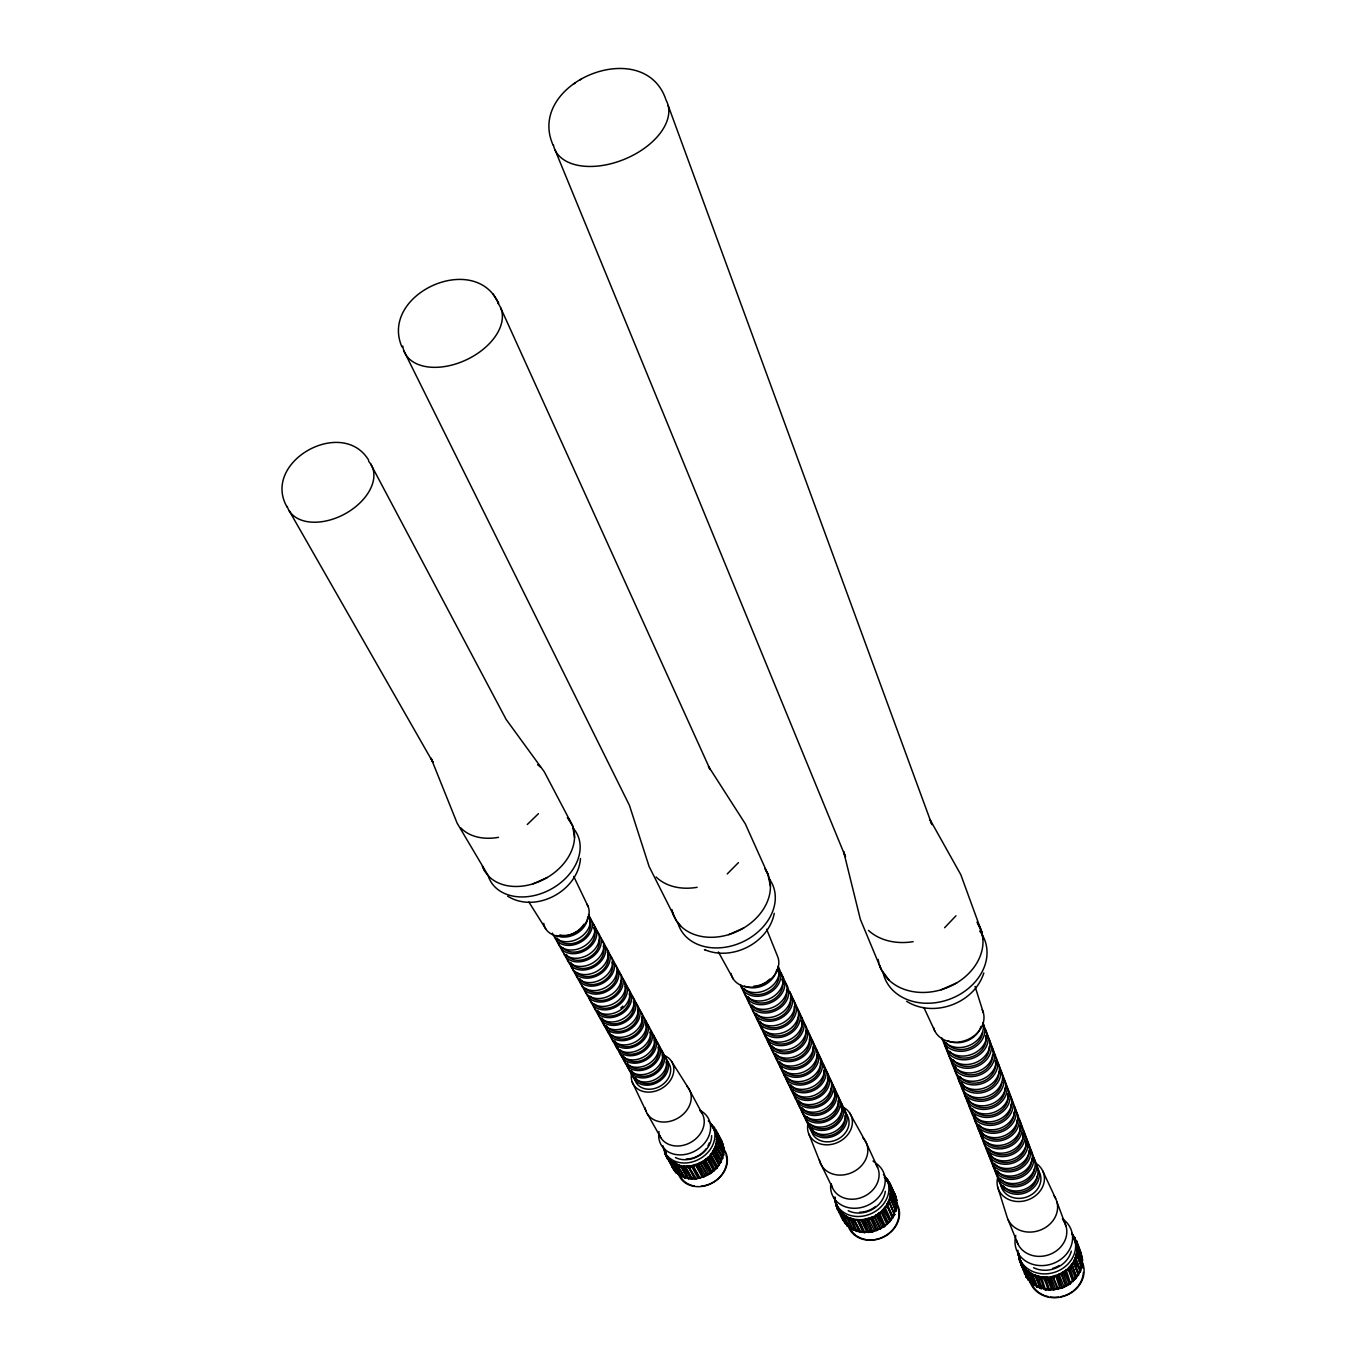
<?xml version="1.0" encoding="UTF-8"?>
<svg xmlns="http://www.w3.org/2000/svg" width="1366" height="1366" viewBox="0 0 1366 1366"><rect width="100%" height="100%" fill="white"/><g stroke="black" fill="none" stroke-linecap="round" stroke-linejoin="round"><path stroke-width="1.5" d="M841.063 1212.001A28.071 23.888 -25.4 0 0 843.232 1214.084L846.596 1216.423A28.071 23.888 -25.4 0 0 849.447 1217.772L853.545 1219.053A28.071 23.888 -25.4 0 0 856.806 1219.565L860.904 1219.821L866.847 1232.132L872.908 1231.739L884.263 1226.617L878.919 1215.313L879.465 1212.803A28.071 23.888 -25.4 0 0 882.06 1210.515L885.066 1207.134A28.071 23.888 -25.4 0 0 886.91 1204.351L888.805 1200.441A28.071 23.888 -25.4 0 0 889.761 1197.401L890.393 1193.303A28.071 23.888 -25.4 0 0 890.376 1190.264L888.703 1183.537L884.912 1177.765A28.071 23.888 -25.4 0 0 884.212 1177.048M710.713 1124.747A27.166 22.266 -30 0 1 712.01 1126.062L715.477 1131.56L716.655 1137.946A27.166 22.266 -30 0 1 716.535 1140.849L715.938 1144.64A27.166 22.266 -30 0 1 714.742 1147.662L712.796 1151.401A27.166 22.266 -30 0 1 710.918 1154.065L710.901 1156.626L717.03 1167.879L710.559 1173.479L705.419 1176.006L698.607 1163.525L691.145 1165.779A27.166 22.266 -30 0 1 687.918 1166.154L683.666 1166.103A27.166 22.266 -30 0 1 680.61 1165.625L676.768 1164.43A27.166 22.266 -30 0 1 674.138 1163.149M895.379 1208.227A27.064 23.137 -25.4 0 0 895.515 1207.237L897.138 1203.548L890.273 1189.257M717.03 1167.879L719.728 1163.559L713.342 1150.496M890.308 1194.328L891.896 1192.142L897.138 1204.061M835.309 1197.145L835.292 1199.16M884.844 1177.014L886.483 1180.07M881.975 1227.59L876.135 1215.245L879.465 1212.803L881.753 1213.11L882.863 1209.713M887.729 1182.324L885.117 1176.604L885.578 1178.517M678.697 1174.948L671.952 1163.473C676.511 1171.072 677.792 1176.946 684.793 1176.741A26.21 21.583 -30 0 0 687.61 1177.612L688.413 1178.704L691.606 1178.226L689.574 1178.653M1079.464 1250.556L1078.457 1248.865M846.596 1216.423L844.222 1216.713C844.393 1229.195 860.904 1233.652 866.847 1232.132M1074.683 1278.525A28.123 24.776 -17.7 0 0 1077.876 1273.897C1086.704 1267.836 1075.401 1258.035 1076.869 1249.566A29.164 25.578 -17.9 0 0 1076.698 1246.373L1073.027 1236.52M720.138 1162.227A26.21 21.583 -30 0 1 719.097 1164.037L721.402 1160.332L714.742 1147.662M716.416 1141.839L718.089 1139.927L716.604 1137.007M885.083 1177.219L887.405 1179.131L893.193 1193.252M683.666 1166.103L685.732 1167.025L692.34 1179.029C695.875 1179.507 705.539 1176.28 704.6 1176.485M1076.596 1252.793L1076.408 1253.868A29.164 25.578 -17.9 0 1 1075.537 1257.062L1073.727 1261.159A29.164 25.578 -17.9 0 1 1071.9 1264.062L1068.878 1267.614A29.164 25.578 -17.9 0 1 1066.231 1269.97L1059.043 1274.324L1051.069 1276.834A29.164 25.578 -17.9 0 1 1047.329 1277.073L1042.565 1276.937A29.164 25.578 -17.9 0 1 1039.099 1276.373L1034.677 1275.007A29.164 25.578 -17.9 0 1 1031.603 1273.556L1027.915 1271.08A29.164 25.578 -17.9 0 1 1025.524 1268.86L1021.222 1262.816C1015.604 1250.334 1026.805 1276.817 1026.02 1277.09L1027.898 1278.303L1026.959 1277.705M1081.326 1266.299L1080.472 1266.76C1085.304 1261.04 1079.738 1251.785 1076.545 1245.314M1046.134 1277.108L1051.957 1289.692L1061.86 1288.189L1069.561 1284.296L1078.645 1274.854L1074.239 1260.152M716.535 1140.849L723.792 1154.577L722.016 1157.531A26.21 21.583 -30 0 0 722.614 1154.646L724.168 1151.077L718.089 1139.927M846.954 1223.099A27.064 23.137 -25.4 0 0 847.569 1223.868L846.937 1225.643L850.386 1226.617A27.064 23.137 -25.4 0 1 849.635 1225.985M1076.408 1277.586L1076.579 1276.954M710.901 1124.269L714.213 1127.138C716.296 1136.051 723.007 1139.978 723.075 1146.859M835.992 1201.414L837.17 1208.637L842.942 1220.367L844.905 1221.614L843.864 1220.965M856.806 1219.565L858.77 1221.375L858.992 1220.538L864.78 1232.644M716.365 1135.129L716.177 1134.207M724.151 1151.572L716.774 1137.895L717.987 1136.802L716.382 1134.651L717.355 1133.473L714.999 1130.689M884.263 1226.617L890.239 1221.272L894.61 1214.63L888.805 1200.441M665.02 1150.77L665.823 1156.251L669.067 1158.966A27.166 22.266 -30 0 0 671.048 1160.946L674.138 1163.149L681.685 1176.672M1042.565 1276.937L1044.631 1278.815L1044.87 1277.961L1049.72 1290.153L1051.854 1289.692M708.886 1174.231L702.141 1161.851L705.385 1159.495L708.049 1159.444L710.918 1154.065M678.543 1166.701L678.646 1165.113L678.373 1166.649L685.015 1177.936L687.61 1177.612M1076.254 1278.217L1071.9 1264.062M890.393 1193.303L896.216 1206.178L895.515 1207.237L895.584 1206.229A27.064 23.137 -25.4 0 0 895.447 1202.268M890.359 1221.119L885.066 1209.781L885.066 1207.134M1036.692 1277.483L1036.845 1275.776L1036.879 1277.534L1039.082 1276.373M895.584 1206.229L896.83 1207.561L894.081 1213.213A27.064 23.137 -25.4 0 0 894.73 1211.232M1069.698 1266.76L1069.032 1269.885L1073.369 1281.274M1041.78 1287.779A28.123 24.776 -17.7 0 1 1040.721 1287.404L1037.05 1287.148L1030.63 1272.992M1082.435 1264.182L1076.869 1249.566M1062.287 1272.685L1065.19 1272.924L1065.651 1271.524L1070.056 1283.955M878.765 1215.416L878.901 1214.289C876.409 1216.406 869.203 1217.891 864.712 1219.292A28.071 23.888 -25.4 0 1 861.297 1219.667L860.17 1219.701M1076.408 1253.868L1078.167 1252.742L1077.535 1251.393L1082.487 1263.635M698.607 1163.525C700.109 1160.878 704.634 1163.644 704.822 1160.929L711.02 1173.155M722.836 1151.794A26.21 21.583 -30 0 1 722.734 1153.689L722.614 1154.646L723.553 1154.168M580.482 858.548C578.04 891.144 535.677 913.734 507.691 896.198M893.774 1215.723L894.61 1214.63M712.335 1124.986L711.088 1124.44L718.601 1137.366M720.377 1138.612L718.977 1138.561L718.721 1139.927L718.857 1138.424L718.721 1139.927A26.21 21.583 -30 0 1 719.267 1140.644M721.316 1161.681L720.514 1162.739M1072.942 1235.445L1071.576 1233.788M896.83 1207.561L890.495 1193.73M1074.12 1238.347L1076.647 1240.891L1081.104 1252.878L1080.779 1255.081M1015.741 1235.496L1015.109 1239.577A29.13 25.476 -18 0 0 1054.774 1262.816A29.13 25.476 -18 0 0 1062.389 1218.779M886.79 1180.087L889.198 1181.829L895.891 1196.496C894.662 1199.28 898.691 1200.748 895.55 1203.241L896.301 1202.507L897.138 1203.548M1026.173 1275.281L1026.02 1277.09M667.428 1156.746L664.627 1153.143L664.883 1150.428M677.058 1173.155L678.219 1173.667L675.743 1172.472L671.935 1164.259M1027.966 1279.191C1033.311 1286.482 1035.138 1285.201 1027.915 1271.08M877.587 1230.049L878.406 1229.434L872.533 1217.106L871.406 1217.43M694.389 1165.044L697.138 1165.898L697.838 1164.737L703.883 1176.911M853.545 1219.053L851.155 1220.094L851.445 1218.506L856.994 1231.466M876.34 1230.715L870.945 1219.428L871.696 1218.233L876.887 1230.51M1054.467 1275.946L1057.438 1276.851L1058.223 1275.622L1062.424 1287.984M723.69 1155.073L716.621 1141.259M894.542 1196.018L894.662 1193.696L893.04 1193.013M672.226 1163.661L672.379 1162.893C675.06 1163.371 678.868 1172.096 681.241 1176.45M836.18 1202.387L835.838 1205.341L843.334 1218.574L842.942 1220.367M844.512 1216.918L844.649 1217.004M667.53 1159.085L669.067 1158.966L676.068 1172.796M889.983 1196.377L896.062 1210.874M1072.925 1281.667L1068.263 1269.407C1070.244 1271.165 1064.012 1268.86 1065.531 1272.702M704.856 1161.92L705.385 1159.495L706.478 1159.734M1065.651 1271.524L1065.36 1272.822L1064.268 1272.497L1069.561 1284.296M878.901 1214.289L878.594 1215.535L877.535 1215.211L883.768 1226.941M846.937 1225.643L841.046 1212.001L839.544 1211.232L844.888 1223.355L848.218 1224.602L846.8 1224.295L847.569 1223.868M704.822 1160.929L703.507 1161.834L710.559 1173.479M1034.045 1285.44L1029.503 1273.214L1033.567 1285.133L1036.367 1285.935M1076.835 1250.641L1078.32 1248.319L1082.606 1260.323M774.266 913.342C768.512 943.103 732.022 961.442 704.429 949.592L705.095 949.831M896.796 1199.946L887.2 1178.875L887.319 1180.907M716.04 1143.786L722.648 1157.139L721.504 1160.297M844.905 1221.785L844.888 1223.355M1081.65 1268.024L1076.562 1253.732M1075.793 1242.24L1077.791 1244.528L1082.572 1259.793M835.394 1200.697L835.138 1202.353L840.619 1213.145M1075.162 1258.103L1077.535 1256.054L1081.804 1267.494M664.217 1148.243L665.771 1153.041M713.684 1128.265L723.997 1147.645L724.168 1151.077A25.322 20.9 -30.1 0 0 723.212 1149.711M1059.948 1288.377L1055.645 1275.605M895.908 1211.386L890.649 1200.014L889.932 1197.282L891.571 1196.343L890.991 1195.045L896.881 1207.203M888.395 1201.431L890.82 1199.502M874.718 1230.886L868.093 1218.54M703.353 1177.116L696.353 1165.283L697.838 1164.737M678.151 1173.616L671.048 1160.963M858.958 1221.375L860.904 1219.821C862.578 1221.272 867.666 1220.709 868.742 1218.506L870.945 1219.428L871.696 1218.233M892.766 1217.909L887.49 1206.554L887.456 1203.395M1061.86 1288.189L1056.601 1276.203L1057.83 1276.715L1058.223 1275.622M1082.162 1256.532L1074.017 1237.05L1075.23 1237.938L1072.856 1236.128M714.162 1129.05L714.503 1127.513M876.135 1215.245L875.333 1217.482L872.533 1217.106L871.32 1219.292M1063.311 1272.053L1061.997 1274.854L1066.385 1286.209M702.141 1161.851L701.031 1164.191L697.565 1163.952M1075.23 1237.938L1075.059 1240.26M695.448 1164.72L702.107 1176.963A26.21 21.583 -30 0 1 698.948 1177.765L697.087 1178.534M983.827 972.951C974.351 1003.378 933.627 1018.336 906.683 1001.329M1070.5 1283.357L1066.231 1270.175L1065.292 1270.704M1018.677 1253.203L1018.216 1254.876L1022.827 1266.248M664.627 1153.143L675.743 1172.472M1030.425 1281.462L1024.79 1268.075M835.992 1205.819L841.046 1212.001M1057.677 1289.384L1053.237 1278.064L1050.932 1276.715L1055.508 1288.941A28.123 24.776 -17.7 0 1 1046.202 1288.872M889.078 1184.442L889.437 1182.273L888.293 1181.419L888.959 1182.649M1019.753 1262.321L1020.129 1261.552L1025.234 1274.393M894.457 1214.972L888.822 1200.782M1029.315 1274.034L1031.603 1273.556M861.673 1231.5A27.064 23.137 -25.4 0 0 870.466 1231.5L871.559 1231.312L869.732 1232.149M1078.798 1273.419L1077.876 1273.897M686.842 1166.205L687.542 1166.325C689.984 1170.167 690.786 1163.593 693.279 1167.025L699.529 1178.243M1067.7 1284.979L1062.816 1272.531M722.238 1141.72L715.972 1129.938L714.059 1128.692M1044.836 1278.832L1046.902 1277.244L1049.549 1278.661L1052.11 1276.493M716.177 1130.365L715.682 1132.414M1076.852 1241.387L1076.049 1241.045L1076.101 1243.248M1071.2 1264.984L1074.342 1263.448L1073.983 1260.972L1076.186 1259.913L1075.537 1257.062M895.755 1199.28L895.089 1200.338L896.284 1199.655M695.021 1165.01L693.279 1167.025L693.33 1166.171L700.075 1178.107M884.365 1208.005L887.49 1206.554L892.459 1218.37M1055.15 1275.895L1053.237 1278.064L1053.306 1277.142L1058.274 1289.248M665.737 1153.536L665.498 1152.562M714.316 1148.618L716.587 1147.269L715.938 1144.64L717.611 1143.769L717.065 1142.522L717.713 1143.274M710.218 1154.902L713.325 1153.536L713.052 1151.231L715.255 1150.309L714.742 1148.003M694.372 1178.551L687.918 1166.154M842.207 1215.501L841.541 1217.106M837.273 1206.263L836.982 1205.256M717.491 1138.595A26.21 21.583 -30 0 1 718.123 1139.244L718.789 1138.356M1019.651 1257.71L1018.199 1254.347L1019.736 1258.12M1063.79 1286.994L1063.107 1287.489M690.615 1166.752L692.238 1165.574M864.132 1220.282L865.839 1219.087M1021.222 1262.816L1020.88 1261.74M955.978 915.783L944.606 927.736M1079.567 1272.566L1080.438 1271.422M884.741 1226.053L884.929 1225.285A27.064 23.137 -25.4 0 0 887.473 1223.082L888.259 1222.28A27.064 23.137 -25.4 0 0 891.657 1217.977M1050.317 1277.722L1051.069 1276.834M1068.878 1267.614L1071.559 1267.272L1071.661 1265.787L1071.815 1266.982L1070.602 1267.05L1075.879 1278.661M1077.552 1247.295L1076.954 1243.897L1077.262 1245.365M671.304 1163.371L671.765 1165.027M890.103 1221.409L883.751 1209.986L884.809 1208.79L884.69 1210.225L882.06 1210.532M1038.758 1276.442C1039.509 1290.87 1054.757 1297.461 1042.787 1277.108L1040.397 1278.371L1037.955 1276.1M738.46 862.612L727.207 873.95M884.809 1210.071L883.751 1209.986M1024.09 1270.841L1024.927 1271.951L1023.305 1270.021L1023.834 1268.041L1028.205 1280.232M716.655 1168.306L709.603 1156.814L710.644 1155.67L710.525 1157.036L707.93 1157.309A27.166 22.266 -30 0 1 705.385 1159.495M852.486 1218.796L854.775 1220.965L857.011 1219.736L862.902 1232.115L863.824 1231.756L861.809 1232.217M538.426 813.692L527.293 824.501M710.644 1156.9L709.603 1156.814M692.34 1179.029L690.65 1178.551L691.606 1178.226L690.65 1178.551L683.854 1166.24L681.771 1167.469L679.619 1165.386M1081.752 1262.679L1080.882 1263.601L1081.752 1262.355L1080.916 1262.543L1082.111 1263.157M1074.205 1279.771L1073.13 1280.198L1075.025 1279.225M685.698 1167.828L687.542 1166.325M891.178 1191.152C890.017 1189.666 893.023 1188.061 889.693 1186.337M675.367 1165.488L674.684 1164.31L675.367 1165.488L677.69 1164.788M888.429 1222.655L887.473 1223.082L889.198 1222.109M896.881 1200.441L890.752 1187.925L891.588 1188.693M707.178 1174.88A26.21 21.583 -30 0 0 714.35 1169.808L715.135 1169.057A26.21 21.583 -30 0 0 718.533 1164.925M714.35 1169.808L715.921 1168.852M847.432 1218.609L847.193 1217.618L848.525 1218.25L847.432 1218.609L845.708 1215.894M1055.764 1289.316L1056.669 1288.753L1054.893 1289.658M724.065 1148.123L717.15 1135.727L717.935 1136.324M1037.05 1287.148L1032.235 1274.802L1033.686 1275.485L1032.491 1275.844L1031.381 1273.59M1043.692 1288.804L1039.902 1287.609L1034.677 1275.007M859.231 1231.432L853.238 1219.121M687.2 1177.919L680.319 1165.693L678.697 1166.752M1055.508 1288.941L1056.669 1288.753M553.384 144.898A60.889 36.165 -22.5 0 0 623.203 159.754A60.889 36.165 -22.5 0 0 666.113 100.264C644.684 33.962 525.295 82.37 553.059 145.069M885.014 1225.643L879.465 1212.974L878.543 1213.486M896.216 1202.661L895.55 1203.241L896.318 1202.695L890.495 1190.213M886.91 1204.351L889.181 1203.6L888.276 1203.583L888.959 1202.2L894.696 1214.459M1039.902 1287.728L1040.721 1287.404L1038.638 1287.523M669.391 1161.271L669.374 1160.297L669.733 1161.612L671.765 1161.561M849.447 1217.789L855.679 1230.322L854.467 1230.237M698.948 1177.765L697.941 1178.26M573.31 84.214L574.966 83.189M699.631 1163.047L697.497 1165.761M872.533 1217.106L873.54 1216.474M1060.153 1273.812L1057.933 1274.785M580.26 79.809L581.25 79.211M842.412 1214.357L841.388 1213.367L841.644 1214.63M875.606 1215.399L876.613 1214.801M701.629 1162.005L702.602 1161.424M704.48 1160.178L705.385 1159.666L712.113 1171.96M1030.493 1282.674L1025.9 1271.353L1027.027 1271.336L1026.037 1271.473L1025.388 1268.912L1023.271 1268.485L1022.844 1265.497M1059.043 1274.324L1061.997 1274.854L1061.331 1274.205L1065.839 1286.482M956.781 982.888L941.208 989.769M743.65 928.026L728.761 934.634M547.322 877.501L533.03 883.853M707.059 1175.511L700.741 1163.422L707.554 1175.255M717.577 1166.615L710.901 1154.304M1076.579 1276.766L1071.883 1264.318M716.774 1137.895L717.423 1138.817M850.437 1218.165L847.927 1218.848L853.426 1230.1M1047.5 1289.538L1048.49 1289.162L1046.51 1289.658M1063.994 1286.909L1059.111 1274.461L1057.83 1276.715M1035.752 1275.417L1033.02 1276.083L1037.562 1287.387M857.541 1230.493A27.064 23.137 -25.4 0 1 856.567 1230.134L855.679 1230.322M1031.945 1283.425L1034.028 1283.664A28.123 24.776 -17.7 0 0 1034.899 1284.313M862.783 1232.115L863.824 1231.756L862.971 1232.03M665.823 1156.251L665.805 1154.885L673.882 1170.286L675.726 1171.208M683.717 1176.911L684.793 1176.741L682.71 1176.792M1034.028 1283.664L1033.055 1283.852L1033.567 1285.133M887.473 1223.082L888.361 1222.724L882.453 1210.344M1025.388 1268.912L1025.644 1270.107M856.55 1230.151L855.492 1230.356M837.392 1209.081L837.358 1207.664L837.392 1209.081L839.219 1209.644M1021.409 1265.753L1021.341 1264.284L1021.409 1265.753L1023.458 1266.384M849.31 1226.719L850.386 1226.617L848.32 1226.378M1080.233 1269.902L1075.554 1257.42M872.345 1231.876L867 1219.701L872.908 1231.739M889.932 1187.293L890.649 1185.073L896.045 1196.975M1039.697 1287.643L1040.721 1287.404M684.793 1176.741L683.803 1176.946L685.015 1177.936M1072.822 1234.488L1076.067 1242.889M1070.927 1282.759L1070.534 1282.503A28.123 24.776 -17.7 0 0 1072.293 1281.001M844.017 1214.733L841.78 1214.733L847.313 1226.002M850.386 1226.617L849.754 1227.966M1028.786 1271.763L1026.31 1271.729L1030.903 1283.033M892.937 1216.577L887.183 1204.18M1080.916 1262.543L1076.989 1250.01M862.834 1221.238L862.185 1220.453L868.264 1232.508M1048.934 1278.713L1048.251 1277.893L1053.408 1290.033M683.854 1166.24L684.707 1166.171M857.011 1219.736L857.916 1219.667M1042.787 1277.108L1043.744 1277.039M890.991 1190.367L892.544 1190.435M664.422 1150.138L664.269 1148.499L665.72 1152.562M685.886 1167.828L691.794 1179.029M836.402 1203.361L835.446 1200.97L836.914 1205.615M890.871 1219.855L885.031 1207.39M1049.72 1290.153L1047.688 1289.47M1073.044 1234.779L1074.837 1240.106M1023.202 1269.492L1019.002 1257.232L1018.695 1258.667L1019.326 1255.61A29.164 25.578 -17.9 0 1 1019.207 1253.493M1066.231 1270.175L1067.392 1270.226M879.465 1212.974L880.592 1213.042M1070.602 1267.05L1071.678 1267.119M677.126 1171.499L675.794 1171.277M888.293 1182.632L890.649 1185.073M717.321 1133.336L723.417 1144.828M1034.933 1275.263L1036.504 1277.415M849.686 1218.028L851.155 1220.094M678.219 1166.598L676.768 1164.43M1040.858 1288.667L1036.316 1277.364M1079.55 1251.939L1081.104 1252.878M719.438 1164.805L712.54 1153.228L719.131 1165.249M1018.746 1255.32L1019.463 1256.669M672.601 1165.847C670.621 1167.913 675.18 1168.084 673.882 1170.286M1020.163 1259.759L1018.695 1258.667L1023.305 1270.021M887.507 1224.038L881.446 1212.257L887.063 1224.431M673.045 1168.032L674.036 1168.818L672.072 1165.147M1074.239 1263.618L1078.337 1275.349M1029.161 1273.932L1028.171 1271.456M844.359 1216.816L843.232 1214.084M672.089 1163.576L671.252 1161.288M1048.251 1277.893L1049.344 1278.678L1049.959 1277.722L1054.006 1289.982M862.185 1220.453L863.227 1221.204L863.79 1220.282L868.844 1232.456M695.653 1178.875L688.754 1166.923L696.199 1178.824M873.028 1161.066L876.391 1163.593A28.037 23.768 -25.4 0 1 867.273 1205.529A28.037 23.768 -25.4 0 1 830.835 1183.673M707.912 1159.563L713.769 1171.055M495.995 298.949L498.658 303.406C474.565 250.456 379.116 294.236 401.928 346.913M1074.137 1263.772L1073.539 1263.14L1078.645 1274.854M846.937 1224.448L840.397 1211.249M889.146 980.276L881.087 969.211L860.341 919.301L843.625 851.581L845.486 856.875L555.194 150.277M1044.905 1289.675L1039.902 1277.415L1040.79 1278.422L1041.541 1277.688L1045.485 1289.777M860.256 1232.217L854.313 1220.043L860.802 1232.32M688.071 1178.653L681.327 1166.581L682.778 1166.803L688.584 1178.738M680.644 925.994L676.614 921.111L649.123 866.539L629.453 805.394L404.029 351.147M567.351 817.5L572.695 825.986L574.557 837.648M839.339 1212.086L838.69 1208.808M289.165 510.73L433.022 762.416L431.007 758.113L457.149 823.203L488.413 875.965M1039.902 1277.415L1040.585 1278.405M368.666 460.188C342.234 416.288 260.855 461.981 287.15 507.196M854.313 1220.043L854.962 1220.999M890.991 1195.045L891.622 1196.001M681.327 1166.581L681.941 1167.486M701.202 1164.105L700.86 1164.276M717.065 1142.522L717.679 1143.427M708.732 766.787L745.29 823.818L767.743 873.813L770.441 886.158M976.997 922.101L981.744 932.056L982.922 938.783M671.594 1061.484L688.72 1088.565L701.748 1112.812M707.759 1159.683L714.196 1170.696M668.486 1158.248L669.169 1160.127M528.864 902.021L545.683 928.795M493.041 293.997L495.653 298.403M708.425 766.514L710.132 769.502L500.605 307.709M765.814 870.415L767.76 873.847M666.967 1155.943L670.091 1161.663M676.99 1164.669L684.52 1177.799M647.228 1113.649L660.768 1137.605M1077.535 1251.393L1078.184 1252.554M697.889 1177.953L691.281 1165.898M849.584 1112.795L866.351 1143L877.604 1167.435M718.396 951.965L733.371 979.149M721.402 1161.51L714.845 1149.352L714.162 1150.667L721.146 1161.988M708.322 1157.139L715.05 1169.518M722.853 1158.078L715.989 1146.655L722.682 1158.573M716.382 1134.651L723.007 1147.03M370.579 463.774L506.137 719.421L544.266 771.756L570.066 820.846M1021.307 1262.713L1021.768 1263.67M843.471 1214.442L850.181 1228.273M839.868 1211.54L842.463 1216.816M850.984 1220.043L856.465 1231.295M832.304 1187.413L820.471 1163.234L808.843 1134.07M846.408 1216.457L852.947 1229.878M864.217 1232.627L859.146 1221.375M864.849 1219.411L870.603 1231.842M573.737 876.443L588.234 906.768M880.694 1228.785L874.684 1216.867L880.165 1229.058M632.185 1081.992L645.896 1110.882M484.896 871.354L482.437 866.146A49.535 36.677 -28.8 0 0 546.127 878.167A49.535 36.677 -28.8 0 0 567.744 817.773M1042.651 1170.764L1055.645 1198.528M923.894 1007.527L934.668 1030.698M888.822 1183.537L892.083 1190.674M889.642 1185.876L894.832 1197.47M837.341 1206.161L837.751 1207.066M1073.915 1279.379L1069.271 1267.409M1023.049 1266.009L1028.069 1278.388M1019.958 1259.384L1025.542 1273.419M1007.988 1219.479L1017.807 1243.794M766.65 929.239L777.51 956.217A24.947 19.739 -25.4 0 1 760.657 985.33A24.947 19.739 -25.4 0 1 731.015 973.446M665.805 1153.433L666.147 1154.304M1036.879 1277.534L1041.404 1288.838M1053.647 1277.961L1053.306 1277.142L1053.442 1278.013M1049.105 1290.136L1044.87 1277.961L1045.024 1278.832M1080.506 1271.251L1075.725 1258.889L1075.093 1260.34L1080.284 1271.763M1024.312 1273.488L1024.876 1271.746M1056.908 1201.841L1066.095 1226.429M1076.818 1246.304L1080.813 1257.044M668.179 105.558L931.919 824.654L929.905 819.412L960.844 874.769L981.727 932.039M879.892 965.813L881.087 969.211M975.068 986.457L983.383 1012.821M997.675 1187.037L1006.793 1216.15A26.074 22.607 -18.4 0 0 1041.626 1229.571A26.074 22.607 -18.4 0 0 1053.801 1195.472M672.772 912.386L673.694 915.596M840.927 1212.035L841.166 1213.196M667.257 1158.71L667.12 1156.404M876.016 1164.549A24.759 20.968 -25.4 0 1 863.244 1196.804A24.759 20.968 -25.4 0 1 831.313 1184.271M862.629 1137.537A25.066 21.071 -25.4 0 1 853.511 1171.772A25.066 21.071 -25.4 0 1 819.48 1160.075M842.532 1106.887A23.068 19.209 -25.4 0 1 850.267 1130.741A23.068 19.209 -25.4 0 1 823.647 1144.623A23.068 19.209 -25.4 0 1 807.767 1125.038M789.804 991.562A20.883 16.716 -25.4 0 1 775.768 1016.099A20.883 16.716 -25.4 0 1 750.839 1005.957M784.665 982.581A20.934 16.716 -25.4 0 1 776.554 1010.14A20.934 16.716 -25.4 0 1 748.585 1001.329M786.577 989.974A18.97 15.163 -25.4 0 1 774.454 1009.389A18.97 15.163 -25.4 0 1 752.29 1005.137M845.025 1112.59A19.636 16.358 -25.4 0 1 837.785 1139.21A19.636 16.358 -25.4 0 1 811.199 1130.228M843.112 1108.458A19.687 16.375 -25.4 0 1 834.455 1135.778A19.687 16.375 -25.4 0 1 808.911 1123.552M845.025 1115.663A17.843 14.838 -25.4 0 1 832.543 1134.873A17.843 14.838 -25.4 0 1 811.677 1127.855M841.593 1105.196A19.722 16.375 -25.4 0 1 832.918 1132.534A19.722 16.375 -25.4 0 1 807.34 1120.308M839.663 1101.03A19.756 16.392 -25.4 0 1 832.355 1127.753A19.756 16.392 -25.4 0 1 805.65 1118.788M840.858 1106.033A17.895 14.855 -25.4 0 1 832.833 1125.686A17.895 14.855 -25.4 0 1 810.687 1124.372M839.783 1099.732A19.79 16.409 -25.4 0 1 829.401 1125.14A19.79 16.409 -25.4 0 1 804.062 1115.51M837.836 1095.549A19.824 16.409 -25.4 0 1 827.42 1120.991A19.824 16.409 -25.4 0 1 802.047 1111.361M838.109 1100.791A17.963 14.872 -25.4 0 1 828.086 1118.959A17.963 14.872 -25.4 0 1 807.101 1116.961M834.643 1090.239A19.858 16.426 -25.4 0 1 827.267 1117.029A19.858 16.426 -25.4 0 1 800.442 1108.082M832.679 1086.021A19.909 16.443 -25.4 0 1 823.869 1113.512A19.909 16.443 -25.4 0 1 798.103 1101.286M833.892 1091.024A18.031 14.889 -25.4 0 1 824.535 1111.463A18.031 14.889 -25.4 0 1 801.996 1107.672M824.022 1067.375A20.097 16.494 -25.4 0 1 816.492 1094.337A20.097 16.494 -25.4 0 1 789.428 1085.407M823.698 1065.07A20.131 16.512 -25.4 0 1 811.575 1091.332A20.131 16.512 -25.4 0 1 787.055 1078.508M823.954 1070.346A18.253 14.958 -25.4 0 1 812.428 1089.3A18.253 14.958 -25.4 0 1 790.965 1084.911M832.799 1084.672A19.944 16.443 -25.4 0 1 822.298 1110.199A19.944 16.443 -25.4 0 1 796.805 1100.569M830.818 1080.421A19.978 16.46 -25.4 0 1 820.283 1105.982A19.978 16.46 -25.4 0 1 794.756 1096.369M831.382 1088.036A18.099 14.924 -25.4 0 1 818.354 1105.077A18.099 14.924 -25.4 0 1 798.342 1100.142M827.591 1075.059A20.012 16.477 -25.4 0 1 818.695 1102.635A20.012 16.477 -25.4 0 1 792.826 1090.409M825.61 1070.773A20.063 16.477 -25.4 0 1 816.68 1098.384A20.063 16.477 -25.4 0 1 790.76 1086.158M827.523 1078.03A18.168 14.941 -25.4 0 1 816.065 1096.949A18.168 14.941 -25.4 0 1 794.67 1092.561M820.437 1059.64A20.166 16.512 -25.4 0 1 811.438 1087.336A20.166 16.512 -25.4 0 1 785.416 1075.127M820.095 1057.301A20.217 16.529 -25.4 0 1 809.372 1083.016A20.217 16.529 -25.4 0 1 783.606 1073.42M820.334 1062.577A18.321 14.975 -25.4 0 1 808.757 1081.582A18.321 14.975 -25.4 0 1 787.226 1077.211M794.5 1003.771A20.729 16.665 -25.4 0 1 785.074 1031.893A20.729 16.665 -25.4 0 1 758.523 1019.702M794.073 1001.21A20.763 16.682 -25.4 0 1 782.923 1027.334A20.763 16.682 -25.4 0 1 756.593 1017.79M794.278 1006.554A18.817 15.111 -25.4 0 1 782.291 1025.883A18.817 15.111 -25.4 0 1 760.264 1021.597M809.492 1036.06A20.405 16.58 -25.4 0 1 801.757 1063.26A20.405 16.58 -25.4 0 1 774.351 1054.364M809.116 1033.635A20.456 16.597 -25.4 0 1 798.222 1059.521A20.456 16.597 -25.4 0 1 772.217 1049.959M809.355 1038.945A18.526 15.043 -25.4 0 1 797.59 1058.087A18.526 15.043 -25.4 0 1 775.854 1053.749M803.754 1022.058A20.558 16.631 -25.4 0 1 791.273 1048.644A20.558 16.631 -25.4 0 1 766.343 1035.838M799.964 1015.519A20.61 16.648 -25.4 0 1 792.075 1042.856A20.61 16.648 -25.4 0 1 764.465 1033.994M801.142 1020.607A18.68 15.077 -25.4 0 1 792.604 1040.755A18.68 15.077 -25.4 0 1 769.639 1039.646M790.675 995.541A20.814 16.699 -25.4 0 1 782.667 1023.014A20.814 16.699 -25.4 0 1 754.835 1014.187M788.524 990.913A20.849 16.699 -25.4 0 1 780.481 1018.404A20.849 16.699 -25.4 0 1 752.615 1009.594M790.453 998.29A18.902 15.128 -25.4 0 1 778.398 1017.67A18.902 15.128 -25.4 0 1 756.303 1013.401M816.817 1051.837A20.251 16.546 -25.4 0 1 807.75 1079.601A20.251 16.546 -25.4 0 1 781.659 1067.392M814.785 1047.449A20.285 16.546 -25.4 0 1 807.118 1074.564A20.285 16.546 -25.4 0 1 779.849 1065.668M816.697 1054.757A18.39 14.992 -25.4 0 1 806.367 1073.181A18.39 14.992 -25.4 0 1 784.972 1071.303M813.163 1043.983A20.319 16.563 -25.4 0 1 805.479 1071.115A20.319 16.563 -25.4 0 1 778.176 1062.219M811.114 1039.56A20.37 16.58 -25.4 0 1 803.413 1066.726A20.37 16.58 -25.4 0 1 776.042 1057.83M813.043 1046.885A18.458 15.026 -25.4 0 1 801.347 1065.975A18.458 15.026 -25.4 0 1 779.679 1061.638M798.29 1011.933A20.644 16.648 -25.4 0 1 788.933 1040.004A20.644 16.648 -25.4 0 1 762.45 1027.795M797.881 1009.406A20.695 16.665 -25.4 0 1 786.782 1035.479A20.695 16.665 -25.4 0 1 760.538 1025.934M798.376 1017.141A18.748 15.094 -25.4 0 1 786.167 1034.028A18.748 15.094 -25.4 0 1 765.728 1031.586M807.477 1030.101A20.49 16.614 -25.4 0 1 795.063 1056.635A20.49 16.614 -25.4 0 1 770.219 1043.812M803.703 1023.595A20.524 16.614 -25.4 0 1 794.431 1051.581A20.524 16.614 -25.4 0 1 768.068 1039.372M805.633 1030.937A18.595 15.06 -25.4 0 1 793.817 1050.13A18.595 15.06 -25.4 0 1 772.012 1045.81M778.074 966.274A21.139 16.768 -25.4 0 1 766.838 989.65A21.139 16.768 -25.4 0 1 740.679 985.723M776.776 969.45A21.19 16.785 -25.4 0 1 744.641 986.15M769.809 979.063A19.209 15.214 -25.4 0 1 753.81 986.15M784.647 980.908A20.968 16.734 -25.4 0 1 773.344 1007.169A20.968 16.734 -25.4 0 1 746.809 997.658M780.754 974.163A21.019 16.751 -25.4 0 1 772.61 1001.79A21.019 16.751 -25.4 0 1 744.555 992.997M781.95 979.302A19.056 15.18 -25.4 0 1 771.841 1000.39A19.056 15.18 -25.4 0 1 748.261 996.821M780.737 972.472A21.053 16.751 -25.4 0 1 769.365 998.802A21.053 16.751 -25.4 0 1 742.745 989.308M778.552 967.726A21.105 16.768 -25.4 0 1 767.129 994.089A21.105 16.768 -25.4 0 1 740.474 984.596M778.005 970.833A19.124 15.197 -25.4 0 1 767.846 991.989A19.124 15.197 -25.4 0 1 744.18 988.421M884.707 1176.024A28.123 23.905 -25.4 0 1 870.432 1213.981A28.123 23.905 -25.4 0 1 834.285 1197.197M883.426 1174.504A28.123 23.905 -25.4 0 1 884.075 1175.255M893.244 1215.159A27.064 23.137 -25.4 0 1 892.749 1216.116M884.007 1225.968A27.064 23.137 -25.4 0 1 880.131 1228.341M879.106 1228.854A27.064 23.137 -25.4 0 1 872.669 1231.073M855.594 1229.742A27.064 23.137 -25.4 0 1 851.189 1227.231M895.242 1201.055A26.961 23.102 -25.4 0 1 884.126 1236.776A26.961 23.102 -25.4 0 1 847.945 1225.541M847.671 1224.602A26.961 23.102 -25.4 0 1 847.432 1223.663M896.694 1204.829A26.142 22.402 -25.4 0 1 897.496 1206.554M898.128 1208.347A26.142 22.402 -25.4 0 1 898.094 1219.958M897.803 1220.931A26.142 22.402 -25.4 0 1 890.171 1232.303M889.334 1233.02A26.142 22.402 -25.4 0 1 880.694 1238.023M879.653 1238.399A26.142 22.402 -25.4 0 1 875.35 1239.491M874.274 1239.662A26.142 22.402 -25.4 0 1 866.727 1239.679M865.685 1239.508A26.142 22.402 -25.4 0 1 856.328 1235.684M855.543 1235.086A26.142 22.402 -25.4 0 1 852.111 1231.688M851.53 1230.937A26.142 22.402 -25.4 0 1 851.001 1230.134M850.506 1229.315A26.142 22.402 -25.4 0 1 849.635 1227.624M895.174 1202.404A26.142 22.402 -25.4 0 1 896.216 1203.992M850.113 1220.248A24.947 21.275 -25.4 0 1 848.61 1219.053M886.995 1205.375A24.998 21.293 -25.4 0 1 886.022 1207.185M878.014 1215.655A24.998 21.293 -25.4 0 1 877.109 1216.252M877.757 1214.237A23.478 20.012 -25.4 0 1 875.094 1215.945M885.322 1191.306A24.468 20.814 -25.4 0 1 848.235 1210.703M497.941 303.235A52.967 33.057 -25.4 0 1 465.055 360.419A52.967 33.057 -25.4 0 1 402.748 346.059M875.589 1206.451A22.232 18.919 -25.4 0 1 859.538 1212.274M764.653 868.4A51.464 39.751 -25.4 0 1 736.411 931.766A51.464 39.751 -25.4 0 1 671.935 909.551M697.121 887.302A52.625 39.973 -25.4 0 1 656.124 876.989M769.536 879.243A51.225 39.716 -25.4 0 1 742.711 941.891A51.225 39.716 -25.4 0 1 677.707 922.238M659.419 1134.856A23.956 19.534 -29.9 0 0 691.623 1141.891A23.956 19.534 -29.9 0 0 699.853 1110.37A27.115 22.163 -29.9 0 1 707.776 1138.322A27.115 22.163 -29.9 0 1 676.477 1154.629A27.115 22.163 -29.9 0 1 659.044 1131.56M686.842 1086.141A24.246 19.602 -29.7 0 1 676.751 1118.788A24.246 19.602 -29.7 0 1 645.094 1107.877M665.208 1055.884A22.3 17.878 -29.6 0 1 671.44 1078.559A22.3 17.878 -29.6 0 1 645.708 1091.946A22.3 17.878 -29.6 0 1 631.57 1073.386M600.391 937.469A20.149 15.47 -29.1 0 1 591.478 963.662A20.149 15.47 -29.1 0 1 565.661 955.466M597.898 932.876A20.183 15.487 -29.1 0 1 590.351 958.317A20.183 15.487 -29.1 0 1 563.697 953.297M599.35 939.876A18.287 14.036 -29.1 0 1 587.021 958.403A18.287 14.036 -29.1 0 1 566.395 954.51M667.291 1061.297A18.987 15.214 -29.6 0 1 659.283 1086.687A18.987 15.214 -29.6 0 1 634.592 1078.32M663.261 1055.611A19.022 15.214 -29.6 0 1 658.344 1081.906A19.022 15.214 -29.6 0 1 632.321 1074.257M665.993 1061.963A17.229 13.797 -29.6 0 1 656.414 1081.343A17.229 13.797 -29.6 0 1 635.514 1077.825M661.503 1052.383A19.056 15.231 -29.6 0 1 656.585 1078.696A19.056 15.231 -29.6 0 1 630.511 1071.046M661.11 1049.873A19.09 15.231 -29.6 0 1 653.033 1075.332A19.09 15.231 -29.6 0 1 628.223 1066.966M662.032 1054.62A17.297 13.814 -29.6 0 1 652.385 1074.052A17.297 13.814 -29.6 0 1 631.433 1070.534M659.351 1046.612A19.124 15.248 -29.5 0 1 652.555 1071.371A19.124 15.248 -29.5 0 1 627.028 1066.078M655.27 1040.858A19.158 15.248 -29.5 0 1 650.284 1067.256A19.158 15.248 -29.5 0 1 624.108 1059.623M658.019 1047.227A17.365 13.831 -29.5 0 1 648.338 1066.692A17.365 13.831 -29.5 0 1 627.318 1063.192M653.494 1037.579A19.192 15.265 -29.5 0 1 648.491 1063.994A19.192 15.265 -29.5 0 1 622.281 1056.379M653.085 1035.001A19.226 15.265 -29.5 0 1 644.889 1060.579A19.226 15.265 -29.5 0 1 619.959 1052.23M653.99 1039.782A17.416 13.831 -29.5 0 1 644.257 1059.282A17.416 13.831 -29.5 0 1 623.169 1055.798M643.13 1016.577A19.397 15.316 -29.4 0 1 633.431 1042.924A19.397 15.316 -29.4 0 1 609.526 1031.467M640.825 1012.308A19.448 15.316 -29.4 0 1 633.79 1037.289A19.448 15.316 -29.4 0 1 607.938 1032.064M641.713 1017.089A17.621 13.882 -29.4 0 1 633.039 1036.043A17.621 13.882 -29.4 0 1 611.883 1035.035M651.292 1031.706A19.261 15.282 -29.5 0 1 644.393 1056.55A19.261 15.282 -29.5 0 1 618.73 1051.291M618.115 1048.951A19.261 15.282 -29.5 0 1 617.944 1046.476M650.506 1029.401A19.295 15.282 -29.5 0 1 639.425 1053.767A19.295 15.282 -29.5 0 1 615.776 1044.785M647.177 1025.883A19.295 15.282 -29.5 0 1 649.021 1027.488M649.926 1032.269A17.485 13.848 -29.5 0 1 641.337 1051.154A17.485 13.848 -29.5 0 1 620.318 1050.095M645.384 1022.553A19.329 15.299 -29.5 0 1 641.559 1048.251A19.329 15.299 -29.5 0 1 614.529 1043.829M644.94 1019.924A19.363 15.299 -29.4 0 1 636.641 1045.605A19.363 15.299 -29.4 0 1 611.558 1037.272M645.845 1024.705A17.553 13.865 -29.4 0 1 635.993 1044.307A17.553 13.865 -29.4 0 1 614.785 1040.841M638.998 1008.928A19.466 15.333 -29.4 0 1 630.614 1034.677A19.466 15.333 -29.4 0 1 605.428 1026.361M636.676 1004.625A19.517 15.333 -29.4 0 1 628.258 1030.391A19.517 15.333 -29.4 0 1 603.038 1022.092M637.563 1009.423A17.69 13.899 -29.4 0 1 627.626 1029.093A17.69 13.899 -29.4 0 1 606.282 1025.678M607.307 952.153A19.995 15.436 -29.2 0 1 601.774 979.098A19.995 15.436 -29.2 0 1 574.727 971.636M606.743 949.233A20.029 15.453 -29.2 0 1 597.932 975.358A20.029 15.453 -29.2 0 1 572.217 967.145M607.631 954.083A18.151 14.001 -29.2 0 1 598.53 973.36A18.151 14.001 -29.2 0 1 576.845 972.49M624.552 984.032A19.687 15.385 -29.3 0 1 619.208 1010.789A19.687 15.385 -29.3 0 1 592.468 1003.259M624.04 981.249A19.739 15.385 -29.3 0 1 615.451 1007.169A19.739 15.385 -29.3 0 1 590.027 998.905M624.928 986.064A17.878 13.95 -29.3 0 1 616.049 1005.171A17.878 13.95 -29.3 0 1 594.62 1004.232M617.876 969.826A19.841 15.419 -29.3 0 1 610.568 995.063A19.841 15.419 -29.3 0 1 584.272 989.94M613.573 963.747A19.875 15.419 -29.2 0 1 609.441 989.787A19.875 15.419 -29.2 0 1 581.796 985.518M616.92 972.336A18.014 13.967 -29.2 0 1 606.111 990.077A18.014 13.967 -29.2 0 1 585.792 988.489M604.814 945.648A20.063 15.453 -29.2 0 1 597.335 971.038A20.063 15.453 -29.2 0 1 570.817 965.967M602.338 941.089A20.114 15.47 -29.2 0 1 593.459 967.265A20.114 15.47 -29.2 0 1 567.675 959.052M603.209 945.938A18.219 14.019 -29.2 0 1 592.827 965.95A18.219 14.019 -29.2 0 1 570.954 962.654M634.831 1001.227A19.551 15.35 -29.4 0 1 626.396 1027.01A19.551 15.35 -29.4 0 1 601.142 1018.712M632.492 996.89A19.585 15.35 -29.3 0 1 624.023 1022.707A19.585 15.35 -29.3 0 1 598.735 1014.426M633.38 1001.688A17.741 13.916 -29.3 0 1 623.391 1021.409A17.741 13.916 -29.3 0 1 601.979 1017.994M630.631 993.458A19.619 15.367 -29.3 0 1 622.145 1019.309A19.619 15.367 -29.3 0 1 596.822 1011.011M626.413 987.481A19.653 15.367 -29.3 0 1 621.103 1014.221A19.653 15.367 -29.3 0 1 594.398 1006.691M629.18 993.902A17.809 13.933 -29.3 0 1 619.122 1013.657A17.809 13.933 -29.3 0 1 597.642 1010.277M622.828 1006.11A17.843 13.933 -29.3 0 1 620.762 1007.954M613.556 961.835A19.909 15.419 -29.2 0 1 604.831 987.874A19.909 15.419 -29.2 0 1 579.218 979.627M611.114 957.327A19.961 15.436 -29.2 0 1 602.355 983.4A19.961 15.436 -29.2 0 1 576.725 975.17M612.002 962.176A18.082 13.984 -29.2 0 1 601.723 982.086A18.082 13.984 -29.2 0 1 579.987 978.773M622.162 977.766A19.773 15.402 -29.3 0 1 614.905 1002.951A19.773 15.402 -29.3 0 1 588.695 997.812M617.893 971.721A19.807 15.402 -29.3 0 1 612.48 998.546A19.807 15.402 -29.3 0 1 585.621 991.05M621.223 980.293A17.946 13.967 -29.3 0 1 610.482 998A17.946 13.967 -29.3 0 1 590.232 996.395M588.439 914.469A20.37 15.521 -29.1 0 1 577.835 938.886A20.37 15.521 -29.1 0 1 552.393 933.132M587.773 916.859A20.422 15.521 -29 0 1 576.657 933.439A20.422 15.521 -29 0 1 556.457 935.539M583.811 924.304A18.509 14.07 -29 0 1 559.889 934.925M595.935 929.222A20.217 15.487 -29.1 0 1 586.97 955.466A20.217 15.487 -29.1 0 1 561.067 947.287M593.425 924.594A20.268 15.487 -29.1 0 1 584.426 950.873A20.268 15.487 -29.1 0 1 558.489 942.694M593.322 927.48A18.356 14.036 -29.1 0 1 586.253 948.072A18.356 14.036 -29.1 0 1 563.134 948.055M589.549 919.301A20.302 15.504 -29.1 0 1 583.811 946.433A20.302 15.504 -29.1 0 1 556.44 939.057M588.917 916.245A20.336 15.504 -29.1 0 1 581.25 941.789A20.336 15.504 -29.1 0 1 554.442 936.803M589.788 921.111A18.441 14.053 -29.1 0 1 579.218 941.259A18.441 14.053 -29.1 0 1 557.157 938.015M586.953 904.207A24.042 18.253 -29 0 1 572.73 933.781A24.042 18.253 -29 0 1 543.736 923.399M708.288 1120.888A27.2 22.283 -29.9 0 1 700.809 1158.231A27.2 22.283 -29.9 0 1 663.432 1148.482M663.21 1147.577A27.2 22.283 -29.9 0 1 662.92 1145.715M721.385 1159.427A26.21 21.583 -30 0 1 720.599 1161.305M706.188 1175.375A26.21 21.583 -30 0 1 703.149 1176.621M695.772 1178.209A26.21 21.583 -30 0 1 690.581 1178.141M683.888 1176.365A26.21 21.583 -30 0 1 679.824 1173.992M673.267 1164.395A26.21 21.583 -30 0 1 672.721 1161.698M723.246 1148.396A26.091 21.549 -30.1 0 1 713.24 1182.478A26.091 21.549 -30.1 0 1 678.578 1174.487M678.27 1173.633A26.091 21.549 -30.1 0 1 677.997 1172.762M724.663 1151.948A25.322 20.9 -30.1 0 1 725.431 1153.536M726.046 1155.209A25.322 20.9 -30.1 0 1 726.063 1166.223M725.773 1167.162A25.322 20.9 -30.1 0 1 701.373 1186.217M694.287 1185.995A25.322 20.9 -30.1 0 1 685.578 1182.393M684.861 1181.846A25.322 20.9 -30.1 0 1 681.241 1177.902M680.763 1177.15A25.322 20.9 -30.1 0 1 679.927 1175.58M679.585 1174.76A25.322 20.9 -30.1 0 1 679.261 1173.923M716.313 1139.312A24.144 19.841 -30 0 1 716.945 1140.917M717.799 1147.047A24.144 19.841 -30 0 1 717.748 1147.969M675.726 1164.737A24.144 19.841 -30 0 1 673.694 1161.92M715.699 1145.271A24.178 19.858 -30 0 1 715.135 1148.021M690.752 1167.281A24.178 19.858 -30 0 1 687.747 1167.332M678.595 1164.959A24.178 19.858 -30 0 1 674.309 1161.783M690.137 1166.052A22.727 18.646 -30 0 1 688.191 1166.069M711.652 1135.624A23.683 19.397 -29.9 0 1 699.204 1155.653A23.683 19.397 -29.9 0 1 675.47 1157.565M368.598 461.281A47.025 30.257 -28.1 0 1 345.342 513.667A47.025 30.257 -28.1 0 1 287.184 506.41M709.227 1143A21.514 17.638 -29.9 0 1 707.981 1145.869M706.29 1148.601A21.514 17.638 -29.9 0 1 686.278 1159.034M498.47 837.341A50.61 36.797 -28.7 0 1 460.701 827.83M537.589 764.687A50.61 36.797 -28.7 0 1 540.595 767.265M573.344 828.411A49.313 36.643 -28.9 0 1 551.898 888.685A49.313 36.643 -28.9 0 1 488.447 876.579M1063.021 1220.077A25.732 22.471 -18.1 0 1 1051.069 1253.903A25.732 22.471 -18.1 0 1 1016.611 1240.482M1036.162 1163.388A24.007 20.644 -18.7 0 1 1040.892 1189.906A24.007 20.644 -18.7 0 1 1011.523 1200.543A24.007 20.644 -18.7 0 1 997.795 1177.287M990.128 1043.146A21.771 18.031 -19.7 0 1 978.005 1071.371A21.771 18.031 -19.7 0 1 950.412 1057.677M988.335 1038.416A21.822 18.048 -19.7 0 1 976.195 1066.675A21.822 18.048 -19.7 0 1 948.533 1052.981M989.291 1046.629A19.773 16.358 -19.7 0 1 975.58 1065.07A19.773 16.358 -19.7 0 1 953.144 1059.845M1037.955 1169.825A20.422 17.57 -18.7 0 1 1028.342 1196.377A20.422 17.57 -18.7 0 1 1001.09 1186.047M1037.818 1168.05A20.473 17.587 -18.7 0 1 1023.715 1193.355A20.473 17.587 -18.7 0 1 998.99 1179.199M1037.375 1176.177A18.561 15.931 -18.7 0 1 1023.271 1191.75A18.561 15.931 -18.7 0 1 1003.412 1185.91M1035.138 1162.381A20.507 17.604 -18.8 0 1 1025.473 1188.983A20.507 17.604 -18.8 0 1 998.136 1178.67M1033.55 1158.18A20.558 17.621 -18.8 0 1 1022.366 1185.432A20.558 17.621 -18.8 0 1 996.019 1171.772M1034.54 1168.698A18.629 15.965 -18.8 0 1 1020.385 1184.322A18.629 15.965 -18.8 0 1 1000.458 1178.499M1033.738 1157.241A20.592 17.621 -18.8 0 1 1019.548 1182.632A20.592 17.621 -18.8 0 1 994.704 1168.476M1030.698 1150.633A20.627 17.638 -18.9 0 1 1019.446 1177.953A20.627 17.638 -18.9 0 1 993.031 1164.293M1031.706 1158.624A18.697 15.982 -18.9 0 1 1018.865 1176.382A18.697 15.982 -18.9 0 1 997.47 1171.021M1027.573 1145.169A20.661 17.656 -18.9 0 1 1019.668 1174.026A20.661 17.656 -18.9 0 1 991.699 1160.963M1027.83 1143.035A20.712 17.673 -18.9 0 1 1018.029 1169.808A20.712 17.673 -18.9 0 1 990.47 1159.495M1028.82 1151.043A18.765 16.016 -18.9 0 1 1015.928 1168.835A18.765 16.016 -18.9 0 1 994.465 1163.49M1020.726 1124.201A20.917 17.741 -19.1 0 1 1007.698 1152.255A20.917 17.741 -19.1 0 1 982.598 1135.248M1019.087 1119.847A20.968 17.758 -19.1 0 1 1007.579 1147.423A20.968 17.758 -19.1 0 1 980.822 1133.746M1019.634 1125.396A18.987 16.102 -19.1 0 1 1009.713 1144.657A18.987 16.102 -19.1 0 1 987.003 1142.471M1026.566 1139.654A20.746 17.69 -19 0 1 1015.211 1167.059A20.746 17.69 -19 0 1 988.677 1153.399M1024.944 1135.368A20.797 17.707 -19 0 1 1015.075 1162.21A20.797 17.707 -19 0 1 987.43 1151.897M1025.49 1140.9A18.851 16.05 -19 0 1 1012.974 1161.237A18.851 16.05 -19 0 1 990.162 1153.707M1023.663 1131.953A20.831 17.724 -19 0 1 1013.76 1158.829A20.831 17.724 -19 0 1 986.081 1148.516M1023.476 1130.024A20.883 17.741 -19.1 0 1 1009.03 1155.653A20.883 17.741 -19.1 0 1 983.913 1141.481M1022.571 1133.182A18.919 16.068 -19.1 0 1 1011.369 1153.024A18.919 16.068 -19.1 0 1 988.386 1148.243M1019.224 1118.788A21.002 17.775 -19.2 0 1 1004.676 1144.52A21.002 17.775 -19.2 0 1 979.456 1130.331M1016.116 1111.992A21.036 17.792 -19.2 0 1 1004.556 1139.637A21.036 17.792 -19.2 0 1 977.697 1125.96M1017.107 1120.069A19.073 16.119 -19.2 0 1 1002.542 1138.527A19.073 16.119 -19.2 0 1 980.925 1130.553M996.446 1059.896A21.6 17.98 -19.6 0 1 986.03 1087.336A21.6 17.98 -19.6 0 1 957.498 1077.074M996.173 1057.66A21.651 17.997 -19.6 0 1 981.061 1083.887A21.651 17.997 -19.6 0 1 955.193 1069.663M995.216 1060.887A19.619 16.307 -19.6 0 1 983.503 1081.189A19.619 16.307 -19.6 0 1 959.786 1076.51M1008.791 1092.561A21.258 17.86 -19.3 0 1 997.06 1120.376A21.258 17.86 -19.3 0 1 969.997 1106.699M1007.083 1088.07A21.293 17.878 -19.4 0 1 996.873 1115.288A21.293 17.878 -19.4 0 1 968.665 1105.009M1007.613 1093.671A19.295 16.204 -19.4 0 1 996.138 1113.768A19.295 16.204 -19.4 0 1 972.763 1109.038M1002.661 1076.357A21.429 17.929 -19.5 0 1 989.223 1104.838A21.429 17.929 -19.5 0 1 963.645 1087.763M1000.937 1071.781A21.463 17.946 -19.5 0 1 989.052 1099.767A21.463 17.946 -19.5 0 1 961.766 1086.09M1001.876 1082.538A19.448 16.255 -19.5 0 1 988.455 1098.179A19.448 16.255 -19.5 0 1 968.033 1094.866M993.304 1051.547A21.685 18.014 -19.6 0 1 981.249 1079.703A21.685 18.014 -19.6 0 1 953.741 1066.009M991.528 1046.868A21.736 18.031 -19.7 0 1 979.439 1075.059A21.736 18.031 -19.7 0 1 951.88 1061.365M992.484 1055.064A19.705 16.341 -19.7 0 1 980.276 1072.873A19.705 16.341 -19.7 0 1 958.198 1070.193M956.473 1068.212A19.705 16.341 -19.7 0 1 955.158 1066.009M1014.801 1108.509A21.088 17.809 -19.2 0 1 1004.744 1135.573A21.088 17.809 -19.2 0 1 976.775 1125.277M1014.597 1106.494A21.122 17.826 -19.3 0 1 1001.5 1131.799A21.122 17.826 -19.3 0 1 975.017 1120.888M1014.118 1112.163A19.141 16.153 -19.3 0 1 1000.919 1130.211A19.141 16.153 -19.3 0 1 979.08 1124.901M1011.813 1100.569A21.173 17.843 -19.3 0 1 1001.688 1127.701A21.173 17.843 -19.3 0 1 973.634 1117.405M1010.123 1096.113A21.207 17.86 -19.3 0 1 998.426 1123.894A21.207 17.86 -19.3 0 1 971.397 1110.199M1011.096 1104.206A19.226 16.17 -19.3 0 1 996.395 1122.767A19.226 16.17 -19.3 0 1 974.624 1114.81M999.57 1068.161A21.514 17.946 -19.5 0 1 987.652 1096.181A21.514 17.946 -19.5 0 1 960.315 1082.487M997.829 1063.551A21.566 17.963 -19.5 0 1 985.876 1091.605A21.566 17.963 -19.5 0 1 958.488 1077.911M998.802 1071.712A19.534 16.29 -19.5 0 1 983.827 1090.478A19.534 16.29 -19.5 0 1 961.749 1082.538M1005.735 1084.502A21.344 17.895 -19.4 0 1 993.953 1112.368A21.344 17.895 -19.4 0 1 966.804 1098.691M1004.027 1079.96A21.378 17.912 -19.4 0 1 992.211 1107.877A21.378 17.912 -19.4 0 1 964.994 1094.183M1005 1088.087A19.38 16.238 -19.4 0 1 990.162 1106.767A19.38 16.238 -19.4 0 1 968.238 1098.81M982.939 1022.605A22.044 18.117 -19.8 0 1 968.118 1045.929A22.044 18.117 -19.8 0 1 941.652 1037.75M980.959 1026.429A22.095 18.134 -19.9 0 1 948.192 1040.909M986.935 1034.677A21.873 18.065 -19.7 0 1 973.121 1063.499A21.873 18.065 -19.7 0 1 947.116 1046.39M985.125 1029.896A21.924 18.082 -19.8 0 1 972.899 1058.223A21.924 18.082 -19.8 0 1 945.152 1044.546M985.637 1035.582A19.858 16.392 -19.8 0 1 973.753 1056.038A19.858 16.392 -19.8 0 1 949.78 1051.41M985.193 1028.564A21.958 18.099 -19.8 0 1 971.448 1054.484A21.958 18.099 -19.8 0 1 944.111 1043.607M983.383 1023.749A22.01 18.117 -19.8 0 1 969.587 1049.703A22.01 18.117 -19.8 0 1 942.198 1038.843M982.786 1032.184A19.944 16.409 -19.8 0 1 967.504 1048.593A19.944 16.409 -19.8 0 1 946.382 1042.907M982.205 1009.696A26.005 21.327 -19.9 0 1 965.882 1040.311A26.005 21.327 -19.9 0 1 933.541 1027.556M1071.798 1233.259A29.215 25.613 -18 0 1 1054.415 1272.361A29.215 25.613 -18 0 1 1017.892 1250.266M1079.26 1270.909A28.123 24.776 -17.7 0 1 1078.389 1272.924M1069.595 1283.22A28.123 24.776 -17.7 0 1 1066.641 1285.116M1064.541 1286.209A28.123 24.776 -17.7 0 1 1062.372 1287.148M1061.262 1287.54A28.123 24.776 -17.7 0 1 1057.83 1288.514M1039.697 1286.994A28.123 24.776 -17.7 0 1 1035.804 1284.928M1081.309 1260.135A27.986 24.708 -17.6 0 1 1066.214 1295.378A27.986 24.708 -17.6 0 1 1029.708 1281.103M1028.7 1274.99A27.986 24.708 -17.6 0 1 1028.735 1272.907M1076.75 1254.415A27.986 24.708 -17.6 0 1 1078.252 1255.9M1082.572 1265.343A27.149 23.973 -17.6 0 1 1083.221 1268.331M1083.392 1272.429A27.149 23.973 -17.6 0 1 1078.713 1285.304M1078.047 1286.191A27.149 23.973 -17.6 0 1 1073.266 1290.938M1072.344 1291.621A27.149 23.973 -17.6 0 1 1065.241 1295.412M1064.148 1295.805A27.149 23.973 -17.6 0 1 1060.784 1296.693M1058.513 1297.085A27.149 23.973 -17.6 0 1 1050.522 1297.051M1048.32 1296.658A27.149 23.973 -17.6 0 1 1045.11 1295.719M1044.085 1295.327A27.149 23.973 -17.6 0 1 1042.104 1294.422M1041.148 1293.909A27.149 23.973 -17.6 0 1 1039.338 1292.782M1038.467 1292.168A27.149 23.973 -17.6 0 1 1034.028 1287.762M1033.43 1286.926A27.149 23.973 -17.6 0 1 1032.867 1286.072M1031.876 1284.279A27.149 23.973 -17.6 0 1 1031.45 1283.357M1030.715 1281.462A27.149 23.973 -17.6 0 1 1030.425 1280.488M1029.674 1275.451A27.149 23.973 -17.6 0 1 1029.793 1272.378M1076.015 1255.098A27.149 23.973 -17.6 0 1 1078.201 1257.301M1081.069 1261.552A27.149 23.973 -17.6 0 1 1081.513 1262.474M1076.425 1254.705A25.903 22.778 -17.8 0 1 1076.528 1257.71M1030.476 1273.846A25.903 22.778 -17.8 0 1 1029.196 1272.275M1059.299 1275.554A25.954 22.812 -17.9 0 1 1056.106 1276.749M1041.66 1277.415A25.954 22.812 -17.9 0 1 1038.519 1276.51M1071.32 1251.136A25.425 22.3 -17.9 0 1 1033.584 1267.716M1059.248 1265.497A23.102 20.268 -17.9 0 1 1052.605 1268.399M977.612 922.767A53.752 43.097 -20.3 0 1 948.277 987.208A53.752 43.097 -20.3 0 1 879.277 964.447M878.85 962.808A53.752 43.097 -20.3 0 1 878.201 959.478M979.661 930.997A53.479 43.012 -20.2 0 1 953.451 997.641A53.479 43.012 -20.2 0 1 883.341 973.617M913.154 941.652A55.033 43.405 -20.5 0 1 868.503 930.417M690.291 1166.752L689.932 1167.623L690.291 1166.752M871.132 1219.36L870.142 1218.796L870.945 1219.428M1074.052 1279.942L1073.13 1280.198L1073.966 1280.027M1026.037 1271.473L1025.883 1270.295L1025.9 1271.353"/></g></svg>
